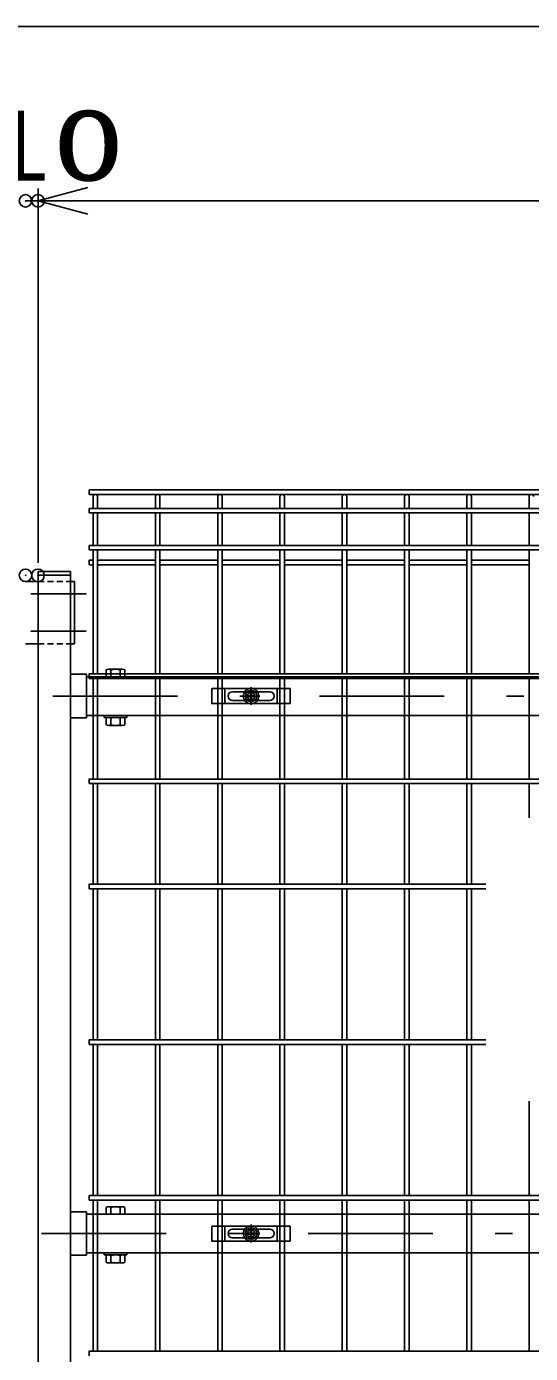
# Model space of a CAD drawing. Units: millimetres, scale not verified. Extents: x -4455 to 4455, y -3150 to 3150.
# Drawn here: x 1669 to 2073, y 369 to 1435 of the extents above; entities that cross this region are included whole.
import ezdxf
from ezdxf.enums import TextEntityAlignment as Align

# ---------------------------------------------------------------- set-up
doc = ezdxf.new("R2010")
doc.units = ezdxf.units.MM
doc.header["$LTSCALE"] = 20
doc.header["$PDMODE"] = 32
doc.header["$PDSIZE"] = 10
doc.linetypes.add('USER1', pattern=[10.7, 5, -2.5, 0.7, -2.5])
doc.linetypes.add('USER2', pattern=[0.375, 0.25, -0.125])
for name, color, linetype, lineweight in [('0-1_寸法線', 4, 'Continuous', 25), ('0-2_0', 3, 'USER2', 25), ('0-4_扉横枠', 7, 'Continuous', 25), ('0-5_軸線', 2, 'USER1', 25), ('0-6_扉縦枠', 7, 'Continuous', 25), ('0-7_丁番', 3, 'Continuous', 25), ('1-2_固定金具', 41, 'Continuous', 25), ('1-3_NER', 30, 'Continuous', 25)]:
    doc.layers.add(name, color=color, linetype=linetype, lineweight=lineweight)
doc.layers.add('0-3_DEFPOINTS', color=7, linetype='Continuous')
doc.styles.add('ＭＳ ゴシック', font='')
doc.styles.get('ＭＳ ゴシック').set_extended_font_data('MS Gothic')

# ---------------------------------------------------------------- blocks, each defined once
blk = doc.blocks.new('_Open30')
at = {"layer": '0-2_0', "color": 4, "linetype": 'Continuous'}
blk.add_line((0, 0), (-20, 0), dxfattribs=at)
blk.add_lwpolyline([(-20, 5.36), (0, 0), (-20, -5.36)], dxfattribs=at)
blk = doc.blocks.new('A$Cbe1bfa43')
at = {"layer": '1-2_固定金具'}
for p, q in [((0, 0), (1260, 0)), ((210, -240), (210, 0)), ((630, -80), (630, 22.9)), ((1050, -240), (1050, 0)), ((1260, 0), (1260, -240)), ((260, -120), (260.2, -120)), ((330, -50), (930, -50)), ((330, -190), (930, -190)), ((590, -120), (487.1, -120)), ((590, -120), (550, -120)), ((585.5, -112.8), (622.8, -112.8)), ((585.5, -127.2), (585.5, -112.8)), ((585.5, -112.8), (622.8, -112.8)), ((585.5, -127.2), (585.5, -112.8)), ((585.5, -112.8), (622.8, -112.8)), ((585.5, -127.2), (585.5, -112.8)), ((622.8, -127.2), (585.5, -127.2)), ((622.8, -127.2), (585.5, -127.2)), ((610, -120), (650, -120)), ((610, -120), (650, -120)), ((622.8, -112.8), (622.8, -75.5)), ((622.8, -112.8), (622.8, -75.5)), ((622.8, -112.8), (622.8, -75.5)), ((622.8, -112.8), (622.8, -75.5)), ((622.8, -112.8), (622.8, -75.5)), ((622.8, -112.8), (622.8, -75.5)), ((622.8, -75.5), (637.2, -75.5)), ((622.8, -75.5), (637.2, -75.5)), ((622.8, -75.5), (637.2, -75.5)), ((622.8, -75.5), (637.2, -75.5)), ((622.8, -75.5), (637.2, -75.5)), ((622.8, -75.5), (637.2, -75.5)), ((622.8, -164.5), (622.8, -127.2)), ((622.8, -164.5), (622.8, -127.2)), ((637.2, -164.5), (622.8, -164.5)), ((637.2, -164.5), (622.8, -164.5)), ((637.2, -164.5), (622.8, -164.5)), ((637.2, -164.5), (622.8, -164.5)), ((637.2, -164.5), (622.8, -164.5)), ((637.2, -164.5), (622.8, -164.5)), ((630, -80), (630, -40)), ((630, -140), (630, -100)), ((630, -140), (630, -100)), ((630, -160), (630, -200)), ((630, -160), (630, -262.9)), ((637.2, -75.5), (637.2, -112.8)), ((637.2, -75.5), (637.2, -112.8)), ((637.2, -75.5), (637.2, -112.8)), ((637.2, -75.5), (637.2, -112.8)), ((637.2, -75.5), (637.2, -112.8)), ((637.2, -112.8), (674.5, -112.8)), ((637.2, -112.8), (674.5, -112.8)), ((637.2, -112.8), (674.5, -112.8)), ((637.2, -127.2), (637.2, -164.5)), ((674.5, -127.2), (637.2, -127.2)), ((637.2, -127.2), (637.2, -164.5)), ((674.5, -127.2), (637.2, -127.2)), ((637.2, -127.2), (637.2, -164.5)), ((674.5, -127.2), (637.2, -127.2)), ((670, -120), (710, -120)), ((670, -120), (772.9, -120)), ((674.5, -112.8), (674.5, -127.2)), ((674.5, -112.8), (674.5, -127.2)), ((674.5, -112.8), (674.5, -127.2)), ((1004, -120), (1004.2, -120))]:
    blk.add_line(p, q, dxfattribs=at)
for points in [[(0, 0), (0, -240), (1260, -240)], [(585.5, -127.2), (585.5, -112.8), (622.8, -112.8)], [(585.5, -127.2), (585.5, -112.8), (622.8, -112.8)], [(585.5, -127.2), (585.5, -112.8), (622.8, -112.8)], [(622.8, -164.5), (622.8, -127.2), (585.5, -127.2)], [(622.8, -164.5), (622.8, -127.2), (585.5, -127.2)], [(622.8, -164.5), (622.8, -127.2), (585.5, -127.2)], [(622.8, -164.5), (622.8, -127.2), (585.5, -127.2)], [(637.2, -75.5), (637.2, -112.8), (674.5, -112.8), (674.5, -127.2)], [(637.2, -112.8), (674.5, -112.8), (674.5, -127.2)], [(637.2, -112.8), (674.5, -112.8), (674.5, -127.2)], [(674.5, -127.2), (637.2, -127.2), (637.2, -164.5)], [(674.5, -127.2), (637.2, -127.2), (637.2, -164.5)], [(674.5, -127.2), (637.2, -127.2), (637.2, -164.5)]]:
    blk.add_lwpolyline(points, dxfattribs=at)
for radius in [122.9, 122.9, 122.9, 122.9, 122.9, 122.9, 91.9, 91.9, 91.9, 91.9, 91.9, 91.9, 60]:
    blk.add_circle((630, -120), radius, dxfattribs=at)
for centre, start, end in [((330, -120), 90, 180), ((330, -120), 180, 270), ((930, -120), 0, 90), ((930, -120), 270, 0)]:
    blk.add_arc(centre, 70, start, end, dxfattribs=at)

msp = doc.modelspace()

# ---------------------------------------------------------------- linework, layer by layer
at = {"layer": '0-1_寸法線'}
for p, q in [((543.26, 1434.63), (2803.26, 1434.63)), ((1678.26, 1003.92), (1678.26, 1304.63)), ((1678.26, 1003.92), (1678.26, 1304.63)), ((1668.26, 1294.63), (1678.26, 1294.63)), ((1718.26, 1294.63), (2730.26, 1294.63)), ((1718.26, 1294.63), (1758.26, 1294.63))]:
    msp.add_line(p, q, dxfattribs=at)
at = {"layer": '0-3_DEFPOINTS'}
for p in [(1668.26, 1294.63), (1678.26, 1294.63), (1668.26, 993.92), (1678.26, 993.92)]:
    msp.add_point(p, dxfattribs=at)
at = {"layer": '0-4_扉横枠'}
for p, q in [((1732.96, 912.42), (1732.96, 917.87)), ((1746.09, 918.42), (1734.84, 918.42)), ((1736.71, 912.42), (1736.71, 917.87)), ((1744.21, 912.42), (1744.21, 917.87)), ((1747.96, 912.42), (1747.96, 917.87)), ((1717.26, 914.37), (1704.26, 914.37)), ((1717.26, 914.37), (1717.26, 879.47)), ((1717.26, 912.42), (2731.26, 912.42)), ((1747.96, 912.42), (1732.96, 912.42)), ((1717.26, 879.47), (1704.26, 879.47)), ((2731.26, 881.42), (1717.26, 881.42)), ((1731.46, 881.42), (1731.46, 879.82)), ((1731.46, 879.82), (1749.46, 879.82)), ((1732.96, 879.26), (1732.96, 873.87)), ((1734.84, 879.82), (1746.09, 879.82)), ((1736.71, 879.26), (1736.71, 873.87)), ((1744.21, 879.26), (1744.21, 873.87)), ((1747.96, 879.26), (1747.96, 873.87)), ((1749.46, 881.42), (1749.46, 879.82)), ((1734.84, 873.32), (1746.09, 873.32)), ((1717.26, 482.67), (1704.26, 482.67)), ((1717.26, 482.67), (1717.26, 447.77)), ((1717.26, 480.72), (2731.26, 480.72)), ((1732.96, 480.72), (1732.96, 486.17)), ((1747.96, 480.72), (1732.96, 480.72)), ((1746.09, 486.72), (1734.84, 486.72)), ((1736.71, 480.72), (1736.71, 486.17)), ((1744.21, 480.72), (1744.21, 486.17)), ((1747.96, 480.72), (1747.96, 486.17)), ((1717.26, 447.77), (1704.26, 447.77)), ((2731.26, 449.72), (1717.26, 449.72)), ((1731.46, 449.72), (1731.46, 448.12)), ((1731.46, 448.12), (1749.46, 448.12)), ((1734.84, 448.12), (1746.09, 448.12)), ((1749.46, 449.72), (1749.46, 448.12)), ((1732.96, 447.56), (1732.96, 442.17)), ((1734.84, 441.62), (1746.09, 441.62)), ((1736.71, 447.56), (1736.71, 442.17)), ((1744.21, 447.56), (1744.21, 442.17)), ((1747.96, 447.56), (1747.96, 442.17))]:
    msp.add_line(p, q, dxfattribs=at)
for centre, radius, start, end in [((1734.84, 914.97), 3.46, 57.13278, 122.86722), ((1740.46, 905.43), 12.99, 73.22135, 106.77865), ((1746.09, 914.97), 3.46, 57.13278, 122.86722), ((1734.84, 876.36), 3.46, 57.13278, 122.86722), ((1740.46, 866.83), 12.99, 73.22135, 106.77865), ((1746.09, 876.36), 3.46, 57.13278, 122.86722), ((1734.84, 876.77), 3.46, 237.13278, 302.86722), ((1740.46, 886.31), 12.99, 253.22135, 286.77865), ((1746.09, 876.77), 3.46, 237.13278, 302.86722), ((1734.84, 483.27), 3.46, 57.13278, 122.86722), ((1740.46, 473.73), 12.99, 73.22135, 106.77865), ((1746.09, 483.27), 3.46, 57.13278, 122.86722), ((1734.84, 444.66), 3.46, 57.13278, 122.86722), ((1740.46, 435.13), 12.99, 73.22135, 106.77865), ((1746.09, 444.66), 3.46, 57.13278, 122.86722), ((1734.84, 445.07), 3.46, 237.13278, 302.86722), ((1740.46, 454.61), 12.99, 253.22135, 286.77865), ((1746.09, 445.07), 3.46, 237.13278, 302.86722)]:
    msp.add_arc(centre, radius, start, end, dxfattribs=at)
at = {"layer": '0-5_軸線'}
for p, q in [((1672.61, 978.92), (1716.81, 978.92)), ((1672.61, 948.92), (1716.81, 948.92)), ((1690.16, 896.92), (2761.36, 896.92)), ((1681.16, 465.22), (2752.36, 465.22))]:
    msp.add_line(p, q, dxfattribs=at)
at = {"layer": '0-6_扉縦枠'}
for p, q in [((1678.26, 996.92), (1678.26, 993.92)), ((1678.26, -917.08), (1678.26, 993.92)), ((1678.26, 993.92), (1704.26, 993.92)), ((1704.26, 993.92), (1704.26, 8.37))]:
    msp.add_line(p, q, dxfattribs=at)
msp.add_lwpolyline([(1678.26, 996.92), (1704.26, 996.92), (1704.26, 993.92)], dxfattribs=at)
at = {"layer": '0-7_丁番'}
for p, q in [((1678.26, 988.92), (1668.26, 988.92)), ((1704.26, 988.92), (1704.26, 938.92)), ((1704.26, 988.92), (1707.46, 988.92)), ((1707.46, 988.92), (1707.46, 938.92)), ((1668.26, 938.92), (1678.26, 938.92)), ((1704.26, 938.92), (1707.46, 938.92))]:
    msp.add_line(p, q, dxfattribs=at)
at = {"layer": '0-7_丁番', "color": 4, "linetype": 'USER2'}
for p, q in [((1678.26, 988.92), (1704.26, 988.92)), ((1678.26, 938.92), (1704.26, 938.92))]:
    msp.add_line(p, q, dxfattribs=at)
at = {"layer": '1-3_NER'}
for p, q in [((2729.26, 1062.52), (1719.26, 1062.52)), ((1719.26, 1062.52), (1719.26, 1058.92)), ((2729.26, 1058.92), (1719.26, 1058.92)), ((1722.46, 1047.62), (1722.46, 1057.12)), ((1726.06, 1047.62), (1726.06, 1057.12)), ((1772.46, 1047.62), (1772.46, 1057.12)), ((1776.06, 1047.62), (1776.06, 1057.12)), ((1822.46, 1047.62), (1822.46, 1057.12)), ((1826.06, 1047.62), (1826.06, 1057.12)), ((1872.46, 1047.62), (1872.46, 1057.12)), ((1876.06, 1047.62), (1876.06, 1057.12)), ((1922.46, 1047.62), (1922.46, 1057.12)), ((1926.06, 1047.62), (1926.06, 1057.12)), ((1972.46, 1047.62), (1972.46, 1057.12)), ((1976.06, 1047.62), (1976.06, 1057.12)), ((2022.46, 1047.62), (2022.46, 1057.12)), ((2026.06, 1047.62), (2026.06, 1057.12)), ((2072.46, 1047.62), (2072.46, 1057.12)), ((2729.26, 1047.62), (1719.26, 1047.62)), ((1719.26, 1047.62), (1719.26, 1044.02)), ((2729.26, 1044.02), (1719.26, 1044.02)), ((1722.46, 1017.82), (1722.46, 1044.02)), ((1726.06, 1017.82), (1726.06, 1044.02)), ((1772.46, 1017.82), (1772.46, 1044.02)), ((1776.06, 1017.82), (1776.06, 1044.02)), ((1822.46, 1017.82), (1822.46, 1044.02)), ((1826.06, 1017.82), (1826.06, 1044.02)), ((1872.46, 1017.82), (1872.46, 1044.02)), ((1876.06, 1017.82), (1876.06, 1044.02)), ((1922.46, 1017.82), (1922.46, 1044.02)), ((1926.06, 1017.82), (1926.06, 1044.02)), ((1972.46, 1017.82), (1972.46, 1044.02)), ((1976.06, 1017.82), (1976.06, 1044.02)), ((2022.46, 1017.82), (2022.46, 1044.02)), ((2026.06, 1017.82), (2026.06, 1044.02)), ((2072.46, 1017.82), (2072.46, 1044.02)), ((2729.26, 1017.82), (1719.26, 1017.82)), ((1719.26, 1017.82), (1719.26, 1014.22)), ((2729.26, 1014.22), (1719.26, 1014.22)), ((1722.46, 914.72), (1722.46, 1014.22)), ((1726.06, 914.72), (1726.06, 1014.22)), ((1772.46, 914.72), (1772.46, 1014.22)), ((1776.06, 914.72), (1776.06, 1014.22)), ((1822.46, 914.72), (1822.46, 1014.22)), ((1826.06, 914.72), (1826.06, 1014.22)), ((1872.46, 914.72), (1872.46, 1014.22)), ((1876.06, 914.72), (1876.06, 1014.22)), ((1922.46, 914.72), (1922.46, 1014.22)), ((1926.06, 914.72), (1926.06, 1014.22)), ((1972.46, 914.72), (1972.46, 1014.22)), ((1976.06, 914.72), (1976.06, 1014.22)), ((2022.46, 914.72), (2022.46, 1014.22)), ((2026.06, 914.72), (2026.06, 1014.22)), ((2072.46, 914.72), (2072.46, 1014.22)), ((1722.46, 1005.96), (1719.26, 1005.96)), ((1719.26, 1005.96), (1719.26, 1002.36)), ((1722.46, 1002.36), (1719.26, 1002.36)), ((1772.46, 1005.96), (1726.06, 1005.96)), ((1772.46, 1002.36), (1726.06, 1002.36)), ((1822.46, 1005.96), (1776.06, 1005.96)), ((1822.46, 1002.36), (1776.06, 1002.36)), ((1872.46, 1005.96), (1826.06, 1005.96)), ((1872.46, 1002.36), (1826.06, 1002.36)), ((1922.46, 1005.96), (1876.06, 1005.96)), ((1922.46, 1002.36), (1876.06, 1002.36)), ((1972.46, 1005.96), (1926.06, 1005.96)), ((1972.46, 1002.36), (1926.06, 1002.36)), ((2022.46, 1005.96), (1976.06, 1005.96)), ((2022.46, 1002.36), (1976.06, 1002.36)), ((2072.46, 1005.96), (2026.06, 1005.96)), ((2072.46, 1002.36), (2026.06, 1002.36)), ((2729.26, 911.12), (1719.26, 911.12)), ((1722.46, 830.22), (1722.46, 911.12)), ((1726.06, 830.22), (1726.06, 911.12)), ((1772.46, 830.22), (1772.46, 911.12)), ((1776.06, 830.22), (1776.06, 911.12)), ((1822.46, 830.22), (1822.46, 911.12)), ((1826.06, 830.22), (1826.06, 911.12)), ((1872.46, 830.22), (1872.46, 911.12)), ((1876.06, 830.22), (1876.06, 911.12)), ((1922.46, 830.22), (1922.46, 911.12)), ((1926.06, 830.22), (1926.06, 911.12)), ((1972.46, 830.22), (1972.46, 911.12)), ((1976.06, 830.22), (1976.06, 911.12)), ((2022.46, 830.22), (2022.46, 911.12)), ((2026.06, 830.22), (2026.06, 911.12)), ((2072.46, 830.22), (2072.46, 911.12)), ((2729.26, 826.62), (1719.26, 826.62)), ((1722.46, 745.72), (1722.46, 826.62)), ((1726.06, 745.72), (1726.06, 826.62)), ((1772.46, 745.72), (1772.46, 826.62)), ((1776.06, 745.72), (1776.06, 826.62)), ((1822.46, 745.72), (1822.46, 826.62)), ((1826.06, 745.72), (1826.06, 826.62)), ((1872.46, 745.72), (1872.46, 826.62)), ((1876.06, 745.72), (1876.06, 826.62)), ((1922.46, 745.72), (1922.46, 826.62)), ((1926.06, 745.72), (1926.06, 826.62)), ((1972.46, 745.72), (1972.46, 826.62)), ((1976.06, 745.72), (1976.06, 826.62)), ((2022.46, 745.72), (2022.46, 826.62)), ((2026.06, 745.72), (2026.06, 826.62)), ((2072.46, 799.23), (2072.46, 826.62)), ((2037.66, 742.12), (1719.26, 742.12)), ((1722.46, 620.72), (1722.46, 742.12)), ((1726.06, 620.72), (1726.06, 742.12)), ((1772.46, 620.72), (1772.46, 742.12)), ((1776.06, 620.72), (1776.06, 742.12)), ((1822.46, 620.72), (1822.46, 742.12)), ((1826.06, 620.72), (1826.06, 742.12)), ((1872.46, 620.72), (1872.46, 742.12)), ((1876.06, 620.72), (1876.06, 742.12)), ((1922.46, 620.72), (1922.46, 742.12)), ((1926.06, 620.72), (1926.06, 742.12)), ((1972.46, 620.72), (1972.46, 742.12)), ((1976.06, 620.72), (1976.06, 742.12)), ((2022.46, 620.72), (2022.46, 742.12)), ((2026.06, 620.72), (2026.06, 742.12)), ((2037.66, 617.12), (1719.26, 617.12)), ((1722.46, 495.72), (1722.46, 617.12)), ((1726.06, 495.72), (1726.06, 617.12)), ((1772.46, 495.72), (1772.46, 617.12)), ((1776.06, 495.72), (1776.06, 617.12)), ((1822.46, 495.72), (1822.46, 617.12)), ((1826.06, 495.72), (1826.06, 617.12)), ((1872.46, 495.72), (1872.46, 617.12)), ((1876.06, 495.72), (1876.06, 617.12)), ((1922.46, 495.72), (1922.46, 617.12)), ((1926.06, 495.72), (1926.06, 617.12)), ((1972.46, 495.72), (1972.46, 617.12)), ((1976.06, 495.72), (1976.06, 617.12)), ((2022.46, 495.72), (2022.46, 617.12)), ((2026.06, 495.72), (2026.06, 617.12)), ((2072.46, 495.72), (2072.46, 571.48)), ((2729.26, 492.12), (1719.26, 492.12)), ((1722.46, 370.72), (1722.46, 492.12)), ((1726.06, 370.72), (1726.06, 492.12)), ((1772.46, 370.72), (1772.46, 492.12)), ((1776.06, 370.72), (1776.06, 492.12)), ((1822.46, 370.72), (1822.46, 492.12)), ((1826.06, 370.72), (1826.06, 492.12)), ((1872.46, 370.72), (1872.46, 492.12)), ((1876.06, 370.72), (1876.06, 492.12)), ((1922.46, 370.72), (1922.46, 492.12)), ((1926.06, 370.72), (1926.06, 492.12)), ((1972.46, 370.72), (1972.46, 492.12)), ((1976.06, 370.72), (1976.06, 492.12)), ((2022.46, 370.72), (2022.46, 492.12)), ((2026.06, 370.72), (2026.06, 492.12)), ((2072.46, 370.72), (2072.46, 492.12))]:
    msp.add_line(p, q, dxfattribs=at)
for points in [[(2729.26, 914.72), (1719.26, 914.72), (1719.26, 911.12)], [(2729.26, 830.22), (1719.26, 830.22), (1719.26, 826.62)], [(2037.66, 745.72), (1719.26, 745.72), (1719.26, 742.12)], [(2037.66, 620.72), (1719.26, 620.72), (1719.26, 617.12)], [(2729.26, 495.72), (1719.26, 495.72), (1719.26, 492.12)], [(2729.26, 370.72), (1719.26, 370.72), (1719.26, 367.12)]]:
    msp.add_lwpolyline(points, dxfattribs=at)
for centre in [(1724.26, 1057.12), (1774.26, 1057.12), (1824.26, 1057.12), (1874.26, 1057.12), (1924.26, 1057.12), (1974.26, 1057.12), (2024.26, 1057.12), (2074.26, 1057.12)]:
    msp.add_arc(centre, 1.8, 0, 180, dxfattribs=at)

# ---------------------------------------------------------------- block references
at = {"layer": '0-1_寸法線', "xscale": 2, "yscale": 2, "rotation": 180}
msp.add_blockref('_Open30', (1678.26, 1294.63), dxfattribs=at)
msp.add_blockref('_Open30', (1678.26, 1294.63), dxfattribs=at)
at = {"layer": '1-2_固定金具', "xscale": 0.05, "yscale": 0.05}
for p in [(1817.76, 902.92), (1817.76, 471.22)]:
    msp.add_blockref('A$Cbe1bfa43', p, dxfattribs=at)

# ---------------------------------------------------------------- texts
at = {"layer": '0-1_寸法線', "color": 2, "style": 'ＭＳ ゴシック', "width": 1.5}
msp.add_text('10', height=57.77, dxfattribs=at).set_placement((1630.4, 1293.53), align=Align.BOTTOM_LEFT)

doc.saveas('drawing.dxf')
